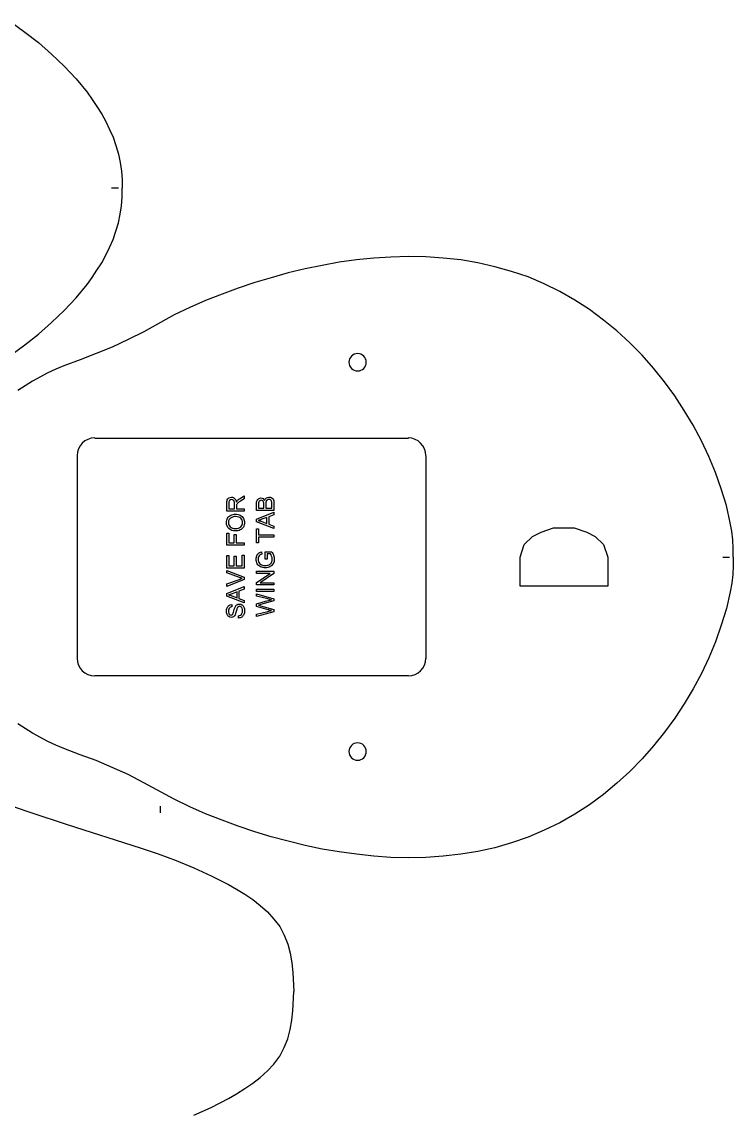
# Model space of a CAD drawing. Extents: x 276 to 490, y 8 to 371.
# Drawn here: x 381.4 to 484.7, y 193.4 to 351.7 of the extents above; entities that cross this region are included whole.
import ezdxf

# ---------------------------------------------------------------- set-up
doc = ezdxf.new("R2010")
doc.units = 0
doc.layers.add('Layer_1', color=7, linetype='CONTINUOUS')

msp = doc.modelspace()

# ---------------------------------------------------------------- linework, layer by layer
at = {"layer": 'Layer_1', "color": 7}
for p, q in [((379.83359, 351.716438), (381.86765, 350.228083)), ((381.86765, 350.228083), (383.85209, 348.690141)), ((383.85209, 348.690141), (385.73731, 347.003355)), ((385.73731, 347.003355), (387.57291, 345.266983)), ((387.57291, 345.266983), (389.30931, 343.431381)), ((389.30931, 343.431381), (390.89687, 341.496522)), ((390.89687, 341.496522), (391.64103, 340.454699)), ((391.64103, 340.454699), (392.33558, 339.412875)), ((392.33558, 339.412875), (393.03013, 338.321409)), ((393.03013, 338.321409), (393.62548, 337.229971)), ((393.62548, 337.229971), (394.1712, 336.088919)), ((394.1712, 336.088919), (394.6673, 334.947866)), ((394.6673, 334.947866), (395.06419, 333.757198)), ((395.06419, 333.757198), (395.46108, 332.516916)), ((395.46108, 332.516916), (395.70915, 331.276634)), ((395.70915, 331.276634), (395.90758, 330.036352)), ((395.90758, 330.036352), (396.00678, 328.79607)), ((396.00678, 328.79607), (396.00678, 327.555788)), ((395.46107, 327.555788), (394.46886, 327.555788)), ((395.90758, 325.025638), (396.00678, 326.26592)), ((396.00678, 326.26592), (396.00678, 327.555788)), ((395.70915, 323.785356), (395.90758, 325.025638)), ((395.46108, 322.545074), (395.70915, 323.785356)), ((394.6673, 320.114124), (395.06419, 321.304792)), ((395.06419, 321.304792), (395.46108, 322.545074)), ((394.1712, 318.973072), (394.6673, 320.114124)), ((393.62548, 317.832019), (394.1712, 318.973072)), ((392.33558, 315.649115), (393.03013, 316.740581)), ((393.03013, 316.740581), (393.62548, 317.832019)), ((427.50127, 316.807554), (425.0207, 316.36105)), ((429.98183, 317.154828), (427.50127, 316.807554)), ((432.51198, 317.402873), (429.98183, 317.154828)), ((434.99254, 317.551717), (432.51198, 317.402873)), ((437.52272, 317.650947), (434.99254, 317.551717)), ((440.05287, 317.601337), (437.52272, 317.650947)), ((442.58305, 317.402878), (440.05287, 317.601337)), ((445.11323, 317.154833), (442.58305, 317.402878)), ((447.59377, 316.708329), (445.11323, 317.154833)), ((450.07433, 316.162596), (447.59377, 316.708329)), ((391.64103, 314.607291), (392.33558, 315.649115)), ((420.0596, 315.269584), (417.62865, 314.575035)), ((422.54014, 315.864932), (420.0596, 315.269584)), ((425.0207, 316.36105), (422.54014, 315.864932)), ((452.50528, 315.468047), (450.07433, 316.162596)), ((454.88661, 314.674269), (452.50528, 315.468047)), ((389.30931, 311.630637), (390.89687, 313.565468)), ((390.89687, 313.565468), (391.64103, 314.607291)), ((415.24732, 313.880486), (412.81637, 313.037093)), ((417.62865, 314.575035), (415.24732, 313.880486)), ((457.21833, 313.68206), (454.88661, 314.674269)), ((459.50044, 312.590594), (457.21833, 313.68206)), ((410.48465, 312.1937), (408.10331, 311.251106)), ((412.81637, 313.037093), (410.48465, 312.1937)), ((461.68334, 311.300726), (459.50044, 312.590594)), ((387.57291, 309.795007), (389.30931, 311.630637)), ((405.82121, 310.258869), (403.53907, 309.167431)), ((408.10331, 311.251106), (405.82121, 310.258869)), ((463.81661, 309.961214), (461.68334, 311.300726)), ((385.73731, 308.058635), (387.57291, 309.795007)), ((403.53907, 309.167431), (399.12368, 306.736482)), ((465.85067, 308.423273), (463.81661, 309.961214)), ((383.85209, 306.371849), (385.73731, 308.058635)), ((467.7855, 306.835716), (465.85067, 308.423273)), ((381.86765, 304.833907), (383.85209, 306.371849)), ((396.84157, 305.595429), (394.55947, 304.503991)), ((399.12368, 306.736482), (396.84157, 305.595429)), ((469.67074, 305.099316), (467.7855, 306.835716)), ((379.83359, 303.34558), (381.86765, 304.833907)), ((394.55947, 304.503991), (392.22775, 303.561369)), ((471.45673, 303.313329), (469.67074, 305.099316)), ((389.89603, 302.668361), (387.51469, 301.775354)), ((392.22775, 303.561369), (389.89603, 302.668361)), ((473.0939, 301.428084), (471.45673, 303.313329)), ((385.23256, 300.783145), (383.00007, 299.542863)), ((386.37364, 301.279263), (385.23256, 300.783145)), ((387.51469, 301.775354), (386.37364, 301.279263)), ((474.68146, 299.443638), (473.0939, 301.428084)), ((383.00007, 299.542863), (380.86678, 298.20338)), ((476.16978, 297.409578), (474.68146, 299.443638)), ((477.55891, 295.276317), (476.16978, 297.409578)), ((478.84881, 293.143027), (477.55891, 295.276317)), ((480.03947, 290.910536), (478.84881, 293.143027)), ((392.02927, 291.257811), (437.5227, 291.257811)), ((481.13091, 288.628431), (480.03947, 290.910536)), ((389.49912, 259.308251), (389.49912, 288.727632)), ((440.05285, 288.727632), (440.05285, 259.308251)), ((482.07351, 286.296683), (481.13091, 288.628431)), ((482.9169, 283.915376), (482.07351, 286.296683)), ((483.66106, 281.484427), (482.9169, 283.915376)), ((411.16902, 280.676682), (411.16902, 281.80302)), ((411.44973, 281.816883), (411.44973, 281.01285)), ((412.29016, 281.01285), (412.29016, 281.73544)), ((413.01794, 282.473625), (413.70934, 282.915497)), ((413.70934, 282.492686), (413.18082, 282.156517)), ((413.70934, 282.915497), (413.70934, 282.492686)), ((415.48518, 280.80259), (415.48518, 281.755646)), ((417.72573, 281.138759), (417.72573, 281.771241)), ((418.02554, 281.771242), (418.02551, 280.80259)), ((413.70935, 280.676682), (411.16902, 280.676682)), ((411.44973, 281.01285), (412.29016, 281.01285)), ((412.58128, 281.402737), (412.58128, 281.01285)), ((412.58128, 281.01285), (413.70935, 281.01285)), ((413.70935, 281.01285), (413.70935, 280.676682)), ((418.02551, 280.80259), (415.48518, 280.80259)), ((415.48518, 279.508155), (418.02551, 280.547852)), ((415.785, 281.646478), (415.785, 281.138759)), ((415.785, 281.138759), (416.5526, 281.138759)), ((416.5526, 281.138759), (416.5526, 281.688066)), ((416.85245, 281.726187), (416.85245, 281.138758)), ((416.85245, 281.138758), (417.72573, 281.138759)), ((418.02551, 280.164897), (417.25613, 279.868583)), ((418.02551, 280.547852), (418.02551, 280.164897)), ((484.2068, 279.003863), (483.66106, 281.484427)), ((415.48518, 279.145994), (415.48518, 279.508155)), ((418.02551, 278.170411), (415.48518, 279.145994)), ((416.23723, 279.182383), (416.98235, 278.903398)), ((416.98235, 279.764614), (416.27882, 279.499491)), ((416.98235, 278.903398), (416.98235, 279.764614)), ((417.25613, 279.868583), (417.25613, 278.806359)), ((417.25613, 278.806359), (418.02551, 278.527374)), ((484.45484, 277.763581), (484.2068, 279.003863)), ((411.16902, 275.759569), (411.16902, 277.473336)), ((411.16902, 277.473336), (411.4688, 277.473336)), ((411.4688, 277.473336), (411.4688, 276.095737)), ((412.2555, 276.095737), (412.2555, 277.287924)), ((412.2555, 277.287924), (412.55528, 277.287924)), ((412.47211, 277.808346), (412.47211, 277.808346)), ((412.47711, 278.154912), (412.47711, 278.154912)), ((412.55528, 277.287924), (412.55528, 276.095737)), ((415.48518, 276.090442), (415.48518, 278.103989)), ((415.48518, 278.103989), (415.78496, 278.103989)), ((415.78496, 278.103989), (415.78496, 277.263567)), ((415.78496, 277.263567), (418.02551, 277.263567)), ((418.02551, 278.527374), (418.02551, 278.170411)), ((418.02551, 277.263567), (418.02551, 276.927398)), ((484.60368, 276.523299), (484.45484, 277.763581)), ((413.70935, 275.759569), (411.16902, 275.759569)), ((411.4688, 276.095737), (412.2555, 276.095737)), ((412.55528, 276.095737), (413.70935, 276.095737)), ((413.70935, 276.095737), (413.70935, 275.759569)), ((415.78496, 276.090442), (415.48518, 276.090442)), ((418.02551, 276.927398), (415.78496, 276.927398)), ((415.78496, 276.927398), (415.78496, 276.090442)), ((484.65328, 275.283017), (484.60368, 276.523299)), ((411.16902, 272.39544), (411.16902, 274.232239)), ((411.16902, 274.232239), (411.4688, 274.232239)), ((411.4688, 274.232239), (411.4688, 272.731609)), ((412.24684, 272.731609), (412.24684, 274.136933)), ((412.24684, 274.136933), (412.54489, 274.136933)), ((412.54489, 274.136933), (412.54489, 272.731609)), ((413.40957, 272.731609), (413.40957, 274.291155)), ((413.40957, 274.291155), (413.70935, 274.291155)), ((413.70935, 274.291155), (413.70935, 272.39544)), ((416.1954, 274.760163), (416.2786, 274.456918)), ((416.73109, 273.722199), (416.72909, 274.798286)), ((416.72909, 274.798286), (417.67175, 274.798286)), ((417.50199, 274.469049), (417.02892, 274.469049)), ((417.02892, 274.469049), (417.02913, 273.722199)), ((483.16495, 273.99312), (484.10755, 273.99312)), ((484.65328, 273.99312), (484.65328, 275.283017)), ((484.65328, 273.99312), (484.65328, 272.752866)), ((413.70935, 272.39544), (411.16902, 272.39544)), ((411.4688, 272.731609), (412.24684, 272.731609)), ((412.54489, 272.731609), (413.40957, 272.731609)), ((417.02913, 273.722199), (416.73109, 273.722199)), ((484.65328, 272.752866), (484.60368, 271.512584)), ((411.16902, 271.743884), (411.16902, 272.086985)), ((411.16902, 272.086985), (413.70935, 271.092341)), ((413.01448, 271.057684), (411.16902, 271.743884)), ((411.16902, 270.127155), (413.01448, 270.787363)), ((413.70935, 270.747508), (411.16902, 269.763261)), ((413.70935, 271.092341), (413.70935, 270.747508)), ((415.48518, 271.646937), (415.48518, 271.969243)), ((415.48518, 271.969243), (418.02551, 271.969243)), ((415.48518, 270.312659), (417.47967, 271.646937)), ((417.47967, 271.646937), (415.48518, 271.646937)), ((418.02551, 271.62441), (416.02929, 270.290132)), ((418.02551, 271.969243), (418.02551, 271.62441)), ((484.60368, 271.512584), (484.45484, 270.222688)), ((411.16902, 269.763261), (411.16902, 270.127155)), ((411.16902, 268.713155), (413.70935, 269.752852)), ((413.70935, 269.369897), (412.93997, 269.073583)), ((412.93997, 269.073583), (412.93997, 268.011359)), ((413.70935, 269.752852), (413.70935, 269.369897)), ((415.48518, 269.967826), (415.48518, 270.312659)), ((418.02551, 269.967826), (415.48518, 269.967826)), ((415.48518, 269.041938), (415.48518, 269.378107)), ((415.48518, 269.378107), (418.02551, 269.378107)), ((416.02929, 270.290132), (418.02551, 270.290132)), ((418.02551, 270.290132), (418.02551, 269.967826)), ((418.02551, 269.378107), (418.02551, 269.041938)), ((484.45484, 270.222688), (484.2068, 268.982405)), ((411.16902, 268.350993), (411.16902, 268.713155)), ((413.70935, 267.375411), (411.16902, 268.350993)), ((411.92107, 268.387383), (412.66618, 268.108397)), ((412.66618, 268.969613), (411.96266, 268.70449)), ((412.66618, 268.108397), (412.66618, 268.969613)), ((412.93997, 268.011359), (413.70935, 267.732373)), ((413.70935, 267.732373), (413.70935, 267.375411)), ((418.02551, 269.041938), (415.48518, 269.041938)), ((415.48518, 268.33262), (415.48518, 268.670522)), ((415.48518, 268.670522), (418.02551, 267.973925)), ((417.11751, 267.934069), (415.48518, 268.33262)), ((415.48518, 267.246136), (416.77094, 267.61003)), ((418.02551, 267.649885), (416.08994, 267.114441)), ((418.02551, 267.973925), (418.02551, 267.649885)), ((484.2068, 268.982405), (483.66106, 266.551456)), ((411.88468, 267.118944), (411.90898, 266.796638)), ((415.48518, 266.840654), (415.48518, 267.246136)), ((417.20068, 266.357195), (415.48518, 266.840654)), ((415.48518, 265.748972), (417.15043, 266.135393)), ((418.02551, 266.07821), (415.48518, 265.404139)), ((416.08994, 266.960219), (418.02551, 266.42131)), ((418.02551, 266.42131), (418.02551, 266.07821)), ((483.66106, 266.551456), (482.9169, 264.120507)), ((412.89319, 265.172973), (412.86549, 265.490081)), ((412.89326, 265.172976), (412.89319, 265.172973)), ((415.48518, 265.404139), (415.48518, 265.748972)), ((482.9169, 264.120507), (482.07351, 261.739172)), ((482.07351, 261.739172), (481.13091, 259.407452)), ((481.13091, 259.407452), (480.03947, 257.125346)), ((437.5227, 256.778072), (392.02927, 256.778072)), ((480.03947, 257.125346), (478.84881, 254.892856)), ((478.84881, 254.892856), (477.55891, 252.709951)), ((477.55891, 252.709951), (476.16978, 250.626276)), ((476.16978, 250.626276), (474.68146, 248.592216)), ((383.00007, 248.4434), (380.86678, 249.832498)), ((474.68146, 248.592216), (473.0939, 246.607771)), ((385.23256, 247.252733), (383.00007, 248.4434)), ((386.37364, 246.707), (385.23256, 247.252733)), ((387.51469, 246.21091), (386.37364, 246.707)), ((389.89603, 245.317902), (387.51469, 246.21091)), ((473.0939, 246.607771), (471.45673, 244.722554)), ((392.22775, 244.474509), (389.89603, 245.317902)), ((394.55947, 243.482272), (392.22775, 244.474509)), ((471.45673, 244.722554), (469.67074, 242.886953)), ((396.84157, 242.440449), (394.55947, 243.482272)), ((399.12368, 241.249782), (396.84157, 242.440449)), ((469.67074, 242.886953), (467.7855, 241.200167)), ((403.53907, 238.868447), (399.12368, 241.249782)), ((467.7855, 241.200167), (465.85067, 239.562996)), ((465.85067, 239.562996), (463.81661, 238.074669)), ((377.477652, 238.732902), (382.73644, 236.946887)), ((401.5807, 236.888918), (401.5807, 237.88114)), ((405.82121, 237.777009), (403.53907, 238.868447)), ((408.10331, 236.735157), (405.82121, 237.777009)), ((463.81661, 238.074669), (461.68334, 236.685543)), ((382.73644, 236.946887), (387.9952, 235.210515)), ((410.48465, 235.842178), (408.10331, 236.735157)), ((412.81637, 234.94917), (410.48465, 235.842178)), ((461.68334, 236.685543), (459.50044, 235.445289)), ((387.9952, 235.210515), (398.612005, 231.836943)), ((415.24732, 234.155392), (412.81637, 234.94917)), ((457.21833, 234.353822), (454.88661, 233.361614)), ((459.50044, 235.445289), (457.21833, 234.353822)), ((417.62865, 233.411228), (415.24732, 234.155392)), ((420.0596, 232.766266), (417.62865, 233.411228)), ((422.54014, 232.170946), (420.0596, 232.766266)), ((454.88661, 233.361614), (452.50528, 232.518221)), ((398.612005, 231.836943), (401.241385, 230.943935)), ((425.0207, 231.625213), (422.54014, 232.170946)), ((427.50127, 231.228324), (425.0207, 231.625213)), ((429.98183, 230.88105), (427.50127, 231.228324)), ((447.59377, 231.277939), (445.11323, 230.88105)), ((450.07433, 231.823672), (447.59377, 231.277939)), ((452.50528, 232.518221), (450.07433, 231.823672)), ((401.241385, 230.943935), (403.821178, 229.951727)), ((403.821178, 229.951727), (406.400943, 228.909875)), ((432.51198, 230.58339), (429.98183, 230.88105)), ((434.99254, 230.434546), (432.51198, 230.58339)), ((437.52272, 230.384926), (434.99254, 230.434546)), ((440.05287, 230.434546), (437.52272, 230.384926)), ((442.58305, 230.58339), (440.05287, 230.434546)), ((445.11323, 230.88105), (442.58305, 230.58339)), ((406.400943, 228.909875), (408.931122, 227.768822)), ((408.931122, 227.768822), (411.411658, 226.478954)), ((411.411658, 226.478954), (412.602325, 225.833991)), ((412.602325, 225.833991), (413.792993, 225.089828)), ((413.792993, 225.089828), (414.934073, 224.29605)), ((414.934073, 224.29605), (416.025512, 223.452657)), ((416.025512, 223.452657), (417.067335, 222.510063)), ((417.067335, 222.510063), (418.009957, 221.468211)), ((418.009957, 221.468211), (418.85335, 220.376773)), ((418.85335, 220.376773), (419.498284, 219.136491)), ((419.498284, 219.136491), (420.044017, 217.846594)), ((420.044017, 217.846594), (420.391292, 216.507111)), ((420.391292, 216.507111), (420.589722, 215.117985)), ((420.589722, 215.117985), (420.738566, 213.728887)), ((420.738566, 213.728887), (420.88741, 210.950663)), ((420.738566, 208.172428), (420.88741, 210.950663)), ((420.589722, 206.783316), (420.738566, 208.172428)), ((420.391292, 205.443816), (420.589722, 206.783316)), ((420.044017, 204.104316), (420.391292, 205.443816)), ((418.85335, 201.574149), (419.498284, 202.814425)), ((419.498284, 202.814425), (420.044017, 204.104316)), ((418.009957, 200.43309), (418.85335, 201.574149)), ((416.025512, 198.498257), (417.067335, 199.440868)), ((417.067335, 199.440868), (418.009957, 200.43309)), ((414.934073, 197.654867), (416.025512, 198.498257)), ((412.602325, 196.116922), (413.792993, 196.861088)), ((413.792993, 196.861088), (414.934073, 197.654867)), ((408.931122, 194.132476), (411.411658, 195.422365)), ((411.411658, 195.422365), (412.602325, 196.116922)), ((406.400943, 192.991421), (408.931122, 194.132476))]:
    msp.add_line(p, q, dxfattribs=at)
at = {"layer": 'Layer_1', "color": 3}
for p, q in [((454.34086, 275.82875), (455.53153, 277.019417)), ((455.53153, 277.019417), (456.77181, 277.614737)), ((456.77181, 277.614737), (458.55783, 278.259699)), ((458.55783, 278.259699), (461.5841, 278.259699)), ((461.5841, 278.259699), (463.4197, 277.614737)), ((463.4197, 277.614737), (464.61036, 277.019417)), ((464.61036, 277.019417), (465.85065, 275.82875)), ((453.74554, 273.99312), (454.34086, 275.82875)), ((465.85065, 275.82875), (466.44599, 273.99312)), ((453.74554, 269.776184), (453.74554, 273.99312)), ((466.44599, 273.99312), (466.44599, 269.776184)), ((466.44599, 269.776184), (453.74554, 269.776184))]:
    msp.add_line(p, q, dxfattribs=at)
at = {"layer": 'Layer_1', "color": 7}
for points in [[(430.15543, 303.561374), (429.45676, 303.561374), (428.89034, 302.994954), (428.89034, 302.296284)], [(431.42052, 302.296284), (431.42052, 302.994954), (430.85413, 303.561374), (430.15543, 303.561374)], [(428.89034, 302.296284), (428.89034, 301.597615), (429.45676, 301.031195), (430.15543, 301.031195)], [(430.15543, 301.031195), (430.85413, 301.031195), (431.42052, 301.597615), (431.42052, 302.296284)], [(392.00446, 291.307426), (390.59341, 291.307426), (389.4495, 290.163494), (389.4495, 288.75244)], [(440.05285, 288.75244), (440.05285, 290.163494), (438.90895, 291.307426), (437.4979, 291.307426)], [(411.16902, 281.80302), (411.16902, 282.029443), (411.19212, 282.201571), (411.23832, 282.319403)], [(411.23832, 282.319403), (411.283387, 282.437236), (411.363677, 282.531386), (411.47919, 282.601855)], [(411.56583, 282.229296), (411.48843, 282.142655), (411.44973, 282.005183), (411.44973, 281.816883)], [(411.47919, 282.601855), (411.59471, 282.672323), (411.72236, 282.707557), (411.86214, 282.707557)], [(411.86214, 282.360991), (411.742, 282.360991), (411.64323, 282.317093), (411.56583, 282.229296)], [(411.86214, 282.707557), (412.042353, 282.707557), (412.194267, 282.649218), (412.31788, 282.532541)], [(412.09088, 282.293411), (412.020407, 282.338464), (411.94416, 282.360991), (411.86214, 282.360991)], [(412.24336, 282.095868), (412.211027, 282.18251), (412.1602, 282.248357), (412.09088, 282.293411)], [(412.29016, 281.73544), (412.29016, 281.889084), (412.27456, 282.009227), (412.24336, 282.095868)], [(412.31788, 282.532541), (412.441487, 282.415864), (412.52004, 282.23565), (412.55354, 281.991899)], [(412.55354, 281.991899), (412.596273, 282.080851), (412.63844, 282.148431), (412.68004, 282.19464)], [(412.66098, 281.742371), (412.628647, 281.692697), (412.606113, 281.641867), (412.59338, 281.589882)], [(412.83079, 281.913921), (412.74993, 281.850384), (412.693327, 281.793201), (412.66098, 281.742371)], [(412.68004, 282.19464), (412.770147, 282.292833), (412.88278, 282.385828), (413.01794, 282.473625)], [(413.18082, 282.156517), (413.028333, 282.058324), (412.911657, 281.977458), (412.83079, 281.913921)], [(415.48518, 281.755646), (415.48518, 281.949723), (415.51118, 282.1051), (415.56318, 282.221777)], [(415.56318, 282.221777), (415.61398, 282.339609), (415.693113, 282.431449), (415.80058, 282.497297)], [(415.8214, 282.032899), (415.797133, 281.95781), (415.785, 281.829003), (415.785, 281.646478)], [(415.80058, 282.497297), (415.90686, 282.564299), (416.018337, 282.597801), (416.13501, 282.597801)], [(415.9531, 282.206182), (415.888433, 282.165749), (415.844533, 282.107988), (415.8214, 282.032899)], [(416.1749, 282.266831), (416.090567, 282.266831), (416.016633, 282.246614), (415.9531, 282.206182)], [(416.13501, 282.597801), (416.243603, 282.597801), (416.34584, 282.568343), (416.44172, 282.509427)], [(416.3967, 282.200983), (416.337767, 282.244881), (416.263833, 282.266831), (416.1749, 282.266831)], [(416.5232, 282.008639), (416.4978, 282.094125), (416.455633, 282.15824), (416.3967, 282.200983)], [(416.44172, 282.509427), (416.537607, 282.450511), (416.615007, 282.361559), (416.67392, 282.242571)], [(416.5526, 281.688066), (416.5526, 281.837089), (416.5428, 281.943947), (416.5232, 282.008639)], [(416.67392, 282.242571), (416.718987, 282.396215), (416.79581, 282.514047), (416.90439, 282.596068)], [(416.89575, 282.097013), (416.866883, 282.011527), (416.85245, 281.887918), (416.85245, 281.726187)], [(417.04304, 282.299754), (416.972567, 282.251234), (416.92347, 282.183654), (416.89575, 282.097013)], [(416.90439, 282.596068), (417.012983, 282.679244), (417.141213, 282.720832), (417.28908, 282.720832)], [(417.2891, 282.372533), (417.194373, 282.372533), (417.112353, 282.348273), (417.04304, 282.299754)], [(417.28908, 282.720832), (417.408067, 282.720832), (417.518967, 282.695417), (417.62178, 282.644588)], [(417.50397, 282.322281), (417.44157, 282.355782), (417.369947, 282.372533), (417.2891, 282.372533)], [(417.64433, 282.194052), (417.611997, 282.246036), (417.56521, 282.288779), (417.50397, 282.322281)], [(417.62178, 282.644588), (417.72344, 282.594913), (417.801997, 282.533109), (417.85745, 282.459175)], [(417.71363, 281.999975), (417.699763, 282.077374), (417.676663, 282.142067), (417.64433, 282.194052)], [(417.72573, 281.771241), (417.72573, 281.879832), (417.721697, 281.956076), (417.71363, 281.999975)], [(417.85745, 282.459175), (417.912917, 282.385241), (417.95508, 282.292246), (417.98394, 282.18019)], [(417.98394, 282.18019), (418.011673, 282.069289), (418.02554, 281.932973), (418.02554, 281.771242)], [(411.76165, 280.088749), (411.961503, 280.188098), (412.188503, 280.237773), (412.44265, 280.237773)], [(412.44265, 280.237773), (412.700263, 280.237773), (412.93073, 280.185788), (413.13405, 280.081818)], [(412.59338, 281.589882), (412.585313, 281.55176), (412.58128, 281.489379), (412.58128, 281.402737)], [(411.12397, 279.024792), (411.12397, 279.259302), (411.179997, 279.470707), (411.29205, 279.659008)], [(411.48266, 278.147981), (411.243533, 278.374404), (411.12397, 278.666674), (411.12397, 279.024792)], [(411.29205, 279.659008), (411.40411, 279.847309), (411.560643, 279.990556), (411.76165, 280.088749)], [(411.54138, 279.478794), (411.455893, 279.344788), (411.41315, 279.194032), (411.41315, 279.026525)], [(411.41315, 279.026525), (411.41315, 278.78855), (411.49517, 278.583499), (411.65921, 278.411371)], [(411.90007, 279.785504), (411.745277, 279.716191), (411.625713, 279.613954), (411.54138, 279.478794)], [(412.44072, 279.891207), (412.233933, 279.891207), (412.053717, 279.855973), (411.90007, 279.785504)], [(413.19796, 279.645145), (413.02006, 279.809186), (412.767647, 279.891207), (412.44072, 279.891207)], [(413.13405, 280.081818), (413.33737, 279.977848), (413.49159, 279.830558), (413.59671, 279.639947)], [(413.46482, 279.021327), (413.46482, 279.27432), (413.375867, 279.482259), (413.19796, 279.645145)], [(413.20143, 278.400974), (413.377023, 278.56617), (413.46482, 278.772955), (413.46482, 279.021327)], [(413.75267, 279.02306), (413.75267, 278.783929), (413.69491, 278.570214), (413.57939, 278.381913)], [(413.59671, 279.639947), (413.700683, 279.449335), (413.75267, 279.243706), (413.75267, 279.02306)], [(416.27882, 279.499491), (416.0651, 279.418625), (415.889507, 279.358554), (415.75204, 279.319277)], [(415.75204, 279.319277), (415.914927, 279.286931), (416.076657, 279.241299), (416.23723, 279.182383)], [(412.47211, 277.808346), (412.050457, 277.808346), (411.72064, 277.921558), (411.48266, 278.147981)], [(411.65921, 278.411371), (411.822097, 278.240399), (412.09473, 278.154912), (412.47711, 278.154912)], [(413.10632, 277.953904), (412.906467, 277.856866), (412.695063, 277.808346), (412.47211, 277.808346)], [(412.47711, 278.154912), (412.783243, 278.154912), (413.024683, 278.236933), (413.20143, 278.400974)], [(413.57939, 278.381913), (413.463863, 278.193612), (413.306173, 278.050943), (413.10632, 277.953904)], [(415.44163, 273.720466), (415.44163, 273.904146), (415.471663, 274.06992), (415.53173, 274.217788)], [(415.53173, 274.217788), (415.590663, 274.366811), (415.67326, 274.483488), (415.77952, 274.567819)], [(415.79687, 274.07223), (415.751803, 273.967105), (415.72927, 273.850428), (415.72927, 273.722199)], [(415.77952, 274.567819), (415.8858, 274.65215), (416.024427, 274.716265), (416.1954, 274.760163)], [(415.97362, 274.314826), (415.899687, 274.25822), (415.84077, 274.177355), (415.79687, 274.07223)], [(416.2786, 274.456918), (416.149213, 274.418796), (416.047553, 274.371432), (415.97362, 274.314826)], [(417.6822, 274.153674), (417.6256, 274.2923), (417.56553, 274.397425), (417.50199, 274.469049)], [(417.67175, 274.798286), (417.803443, 274.633089), (417.902793, 274.462694), (417.9698, 274.287101)], [(417.7654, 273.727398), (417.7654, 273.872956), (417.737667, 274.015047), (417.6822, 274.153674)], [(417.9698, 274.287101), (418.035667, 274.111508), (418.0686, 273.931294), (418.0686, 273.746459)], [(415.59759, 273.049861), (415.493617, 273.243938), (415.44163, 273.467473), (415.44163, 273.720466)], [(416.07585, 272.602791), (415.860977, 272.706761), (415.701557, 272.855784), (415.59759, 273.049861)], [(415.72927, 273.722199), (415.72927, 273.568555), (415.75297, 273.435705), (415.80037, 273.323648)], [(415.80037, 273.323648), (415.84657, 273.211592), (415.907797, 273.120907), (415.98405, 273.051594)], [(415.98405, 273.051594), (416.06029, 272.983436), (416.144043, 272.930296), (416.23531, 272.892174)], [(416.76725, 272.44857), (416.52003, 272.44857), (416.289563, 272.499977), (416.07585, 272.602791)], [(416.23531, 272.892174), (416.392417, 272.827482), (416.56281, 272.795136), (416.74649, 272.795136)], [(416.74649, 272.795136), (416.972917, 272.795136), (417.162373, 272.833836), (417.31486, 272.911236)], [(417.44478, 272.604524), (417.24262, 272.500555), (417.016777, 272.44857), (416.76725, 272.44857)], [(417.31486, 272.911236), (417.467347, 272.98979), (417.580557, 273.103579), (417.65449, 273.252603)], [(417.90918, 273.065457), (417.801747, 272.862138), (417.646947, 272.708494), (417.44478, 272.604524)], [(417.65449, 273.252603), (417.72843, 273.401626), (417.7654, 273.559891), (417.7654, 273.727398)], [(418.0686, 273.746459), (418.0686, 273.496931), (418.01546, 273.269931), (417.90918, 273.065457)], [(413.43036, 270.920791), (413.291733, 270.960068), (413.153107, 271.005699), (413.01448, 271.057684)], [(413.01448, 270.787363), (413.162353, 270.840503), (413.30098, 270.884979), (413.43036, 270.920791)], [(411.96266, 268.70449), (411.74894, 268.623625), (411.573347, 268.563554), (411.43588, 268.524276)], [(411.43588, 268.524276), (411.59876, 268.49193), (411.76049, 268.446299), (411.92107, 268.387383)], [(416.77094, 267.61003), (417.08978, 267.701293), (417.38956, 267.76714), (417.67028, 267.807573)], [(417.67028, 267.807573), (417.509707, 267.839919), (417.32545, 267.882084), (417.11751, 267.934069)], [(411.12574, 266.164156), (411.12574, 266.352457), (411.15634, 266.518231), (411.21754, 266.661478)], [(411.21234, 265.698025), (411.154607, 265.837806), (411.12574, 265.993183), (411.12574, 266.164156)], [(411.21754, 266.661478), (411.277607, 266.80588), (411.36656, 266.916781), (411.4844, 266.994181)], [(411.54508, 266.61989), (411.46306, 266.520541), (411.42205, 266.37325), (411.42205, 266.178018)], [(411.42205, 266.178018), (411.42205, 265.974699), (411.459597, 265.826254), (411.53469, 265.732681)], [(411.4844, 266.994181), (411.602227, 267.07158), (411.735653, 267.113168), (411.88468, 267.118944)], [(411.90898, 266.796638), (411.748407, 266.779311), (411.627107, 266.720395), (411.54508, 266.61989)], [(412.02854, 265.692825), (412.087473, 265.757518), (412.148123, 265.92618), (412.21049, 266.198811)], [(412.21049, 266.198811), (412.27169, 266.472598), (412.325407, 266.660322), (412.37164, 266.761981)], [(412.37164, 266.761981), (412.4398, 266.909849), (412.526443, 267.019017), (412.63157, 267.089485)], [(412.53796, 266.120831), (412.48136, 265.887476), (412.428217, 265.724013), (412.37853, 265.63044)], [(412.66099, 266.573099), (412.63439, 266.504941), (412.59338, 266.354185), (412.53796, 266.120831)], [(412.63157, 267.089485), (412.735537, 267.159954), (412.85568, 267.195188), (412.992, 267.195188)], [(412.81174, 266.801833), (412.751673, 266.755626), (412.701423, 266.679382), (412.66099, 266.573099)], [(413.01968, 266.871146), (412.939973, 266.871146), (412.87066, 266.848042), (412.81174, 266.801833)], [(412.992, 267.195188), (413.12716, 267.195188), (413.25481, 267.156488), (413.37495, 267.079088)], [(413.23802, 266.798367), (413.171013, 266.846886), (413.098233, 266.871146), (413.01968, 266.871146)], [(413.39397, 266.580031), (413.355837, 266.678224), (413.303853, 266.751003), (413.23802, 266.798367)], [(413.37495, 267.079088), (413.493937, 267.001689), (413.586933, 266.89021), (413.65394, 266.744652)], [(413.37667, 265.85051), (413.426337, 265.966031), (413.45117, 266.095993), (413.45117, 266.240396)], [(413.45117, 266.240396), (413.45117, 266.368625), (413.432103, 266.481837), (413.39397, 266.580031)], [(413.75274, 266.255995), (413.75274, 266.026106), (413.719237, 265.833185), (413.65223, 265.67723)], [(413.65394, 266.744652), (413.719807, 266.60025), (413.75274, 266.437364), (413.75274, 266.255995)], [(416.08994, 267.114441), (415.928207, 267.069388), (415.828857, 267.042818), (415.79189, 267.034731)], [(415.79189, 267.034731), (415.90857, 267.008161), (416.00792, 266.983324), (416.08994, 266.960219)], [(417.15043, 266.135393), (417.32487, 266.17698), (417.498153, 266.212791), (417.67028, 266.242828)], [(417.67028, 266.242828), (417.3988, 266.307521), (417.242267, 266.345644), (417.20068, 266.357195)], [(411.46707, 265.379184), (411.35501, 265.451963), (411.2701, 265.558243), (411.21234, 265.698025)], [(411.82576, 265.270016), (411.697533, 265.270016), (411.57797, 265.306405), (411.46707, 265.379184)], [(411.53469, 265.732681), (411.608623, 265.640264), (411.698153, 265.594055), (411.80328, 265.594055)], [(411.80328, 265.594055), (411.89454, 265.594055), (411.969627, 265.626978), (412.02854, 265.692825)], [(412.14287, 265.358386), (412.048143, 265.299473), (411.94244, 265.270016), (411.82576, 265.270016)], [(412.37853, 265.63044), (412.314997, 265.509142), (412.236443, 265.418457), (412.14287, 265.358386)], [(412.86549, 265.490081), (412.992563, 265.505101), (413.09711, 265.539758), (413.17913, 265.594051)], [(413.35072, 265.311603), (413.21556, 265.223806), (413.063073, 265.177597), (412.89326, 265.172976)], [(413.17913, 265.594051), (413.259997, 265.649504), (413.325843, 265.734991), (413.37667, 265.85051)], [(413.65223, 265.67723), (413.58523, 265.522431), (413.484727, 265.400555), (413.35072, 265.311603)], [(389.4495, 259.33303), (389.4495, 257.921975), (390.59341, 256.778072), (392.00446, 256.778072)], [(437.4979, 256.778072), (438.90895, 256.778072), (440.05285, 257.921975), (440.05285, 259.33303)], [(430.15543, 247.054274), (429.45676, 247.054274), (428.89034, 246.487883), (428.89034, 245.789213)], [(431.42052, 245.789213), (431.42052, 246.487883), (430.85413, 247.054274), (430.15543, 247.054274)], [(428.89034, 245.789213), (428.89034, 245.090516), (429.45676, 244.524124), (430.15543, 244.524124)], [(430.15543, 244.524124), (430.85413, 244.524124), (431.42052, 245.090516), (431.42052, 245.789213)]]:
    msp.add_open_spline(points, degree=3, dxfattribs=at)

doc.saveas('drawing.dxf')
